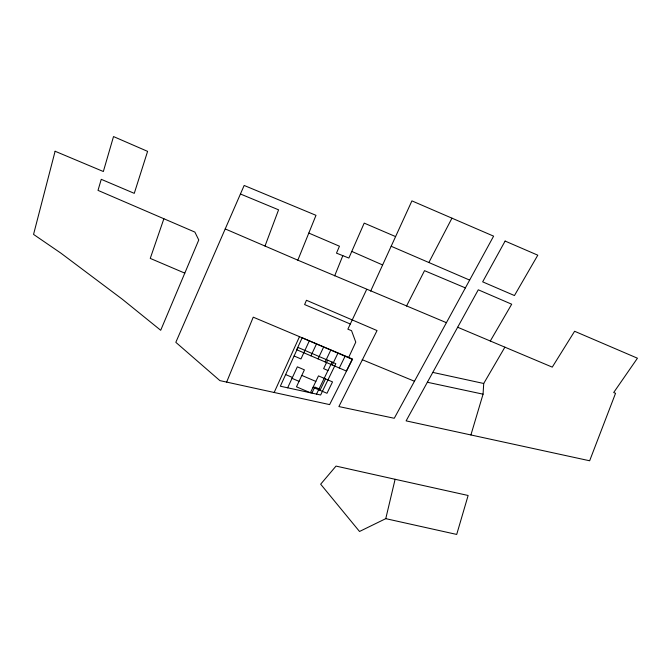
<?xml version="1.0" encoding="UTF-8"?>
<svg xmlns="http://www.w3.org/2000/svg" width="671" height="671" viewBox="0 0 671 671"><rect width="100%" height="100%" fill="white"/><g stroke="black" fill="none" stroke-linecap="round" stroke-linejoin="round"><path stroke-width="1.01" d="M470.908 434.959L483.061 394.179L483.716 383.485L504.894 347.167L552.267 367.129L574.602 331.273L637.45 358.205L613.688 392.518L615.55 393.29L589.65 460.776L406.106 420.868L478.28 289.797L511.696 304.215L490.3 341.011M385.766 518.658L395.11 479.287L468.123 495.483L456.708 534.435L385.766 518.658L359.522 531.482L320.671 484.202L336.02 466.093L395.11 479.287M163.883 218.738L150.254 258.402L184.793 273.131M265.003 246.047L278.574 209.822L240.436 193.994L175.819 342.327L219.887 380.616L329.62 404.605L352.602 359.044L253.235 317.165L226.647 382.093M334.661 275.865L342.831 255.659M446.408 322.676L297.832 260.172L315.991 215.324L244.16 185.456L240.436 193.994M274.162 392.485L299.484 336.657M370.644 291.147L411.919 200.881L493.613 236.15L394.263 418.276L338.889 406.567L377.052 330.568L306.454 300.281L304.609 304.567L350.304 324.009M287.658 387.813L297.345 366.836L304.399 369.855L296.481 386.823L310.413 392.77L318.482 375.886L332.531 381.9L326.978 393.281L313.022 387.318M309.314 340.885L300.969 358.935L294.108 355.991M348.694 357.4L355.773 342.135L351.545 330.669L347.863 329.176L366.643 289.486M310.933 355.84L316.477 343.963M318.037 358.884L323.632 347.041M325.141 361.937L330.786 350.111M311.914 393.097L314.816 387.033L319.086 388.853M327.666 360.176L323.623 368.639L327.985 370.509M320 390.304L325.51 378.897M332.229 364.974L337.924 353.189M316.527 394.112L332.086 362.072M339.316 368.018L345.062 356.259M406.517 306.077L424.525 270.665L465.38 287.901M428.861 262.512L451.96 218.167M427.368 382.26L483.061 394.179M432.795 372.397L483.716 383.485M362.206 359.681L414.46 381.245M457.664 327.247L504.894 347.167M285.645 374.561L292.43 377.463M292.036 378.352L299.04 381.346M395.588 236.595L364.202 223.116L348.87 258.05L336.481 253.143L339.459 246.215L308.803 233.072M301.799 375.416L315.831 381.422M391.168 246.265L469.641 280.092M225.221 228.928L297.832 260.172M351.78 251.415L382.613 264.961M55.106 151.252L33.55 234.405L60.885 253.135L122.382 299.283L160.704 330.275L198.767 239.983L194.875 232.091L98.008 190.379L101.254 179.325L134.267 193.349L147.595 151.369L113.516 136.565L103.351 171.516L55.106 151.252M302.143 337.798L296.708 349.734L346.395 371.055L352.191 359.32L302.143 337.798M297.999 347.444L280.335 386.211L320.637 395.001L335.827 363.682L297.999 347.444M505.112 241.065L482.659 281.845L514.447 295.55L537.79 255.19L505.112 241.065"/></g></svg>
